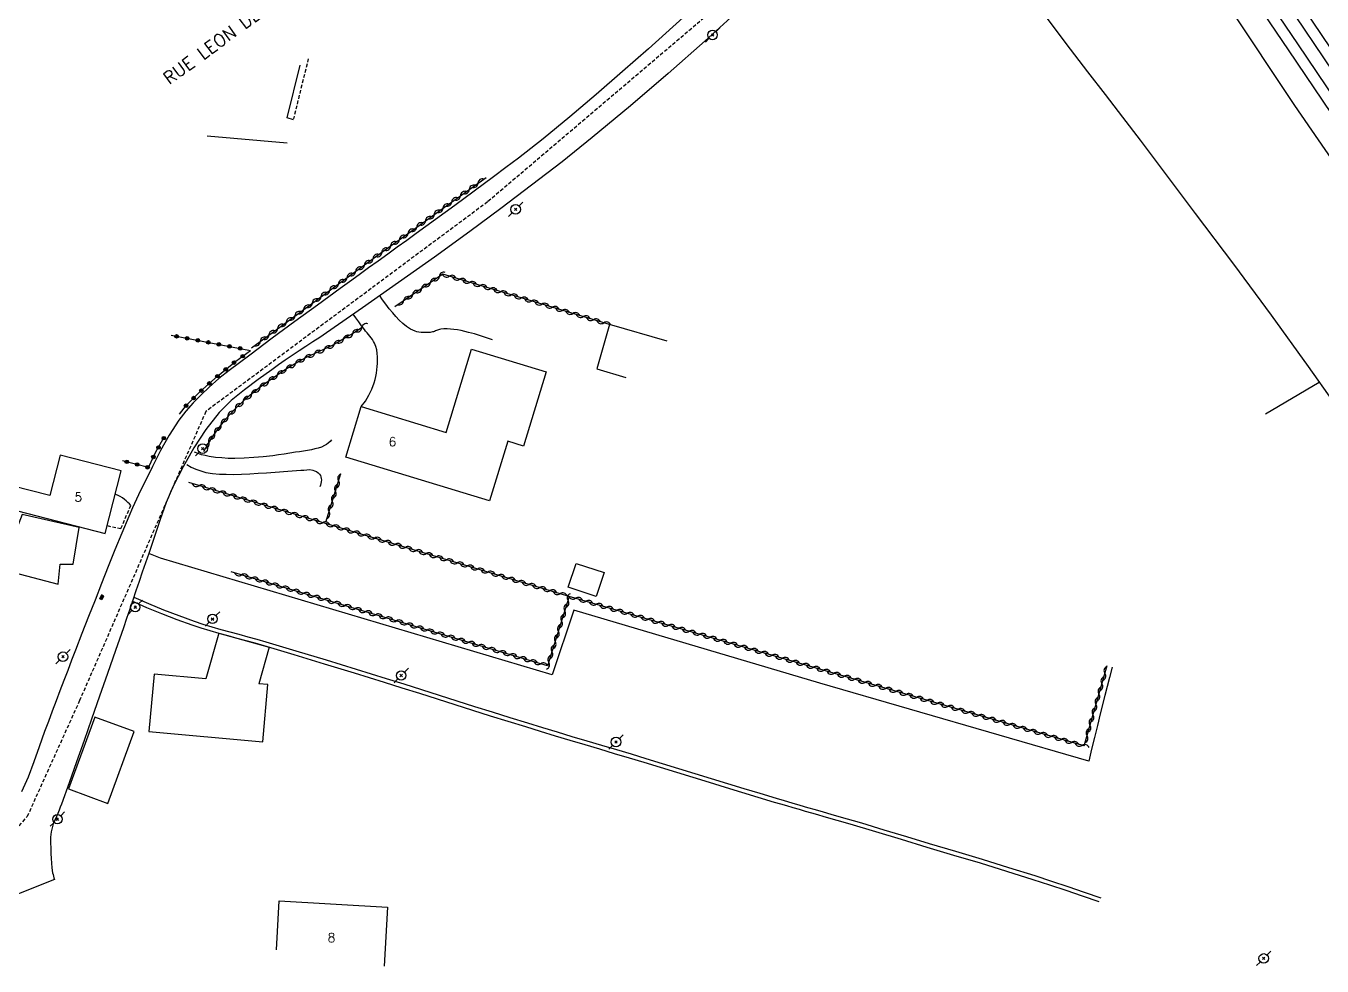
# Model space of a CAD drawing. Header units: millimetres. Extents: x 163000 to 164000, y 152000 to 153000.
# Drawn here: x 163182.2 to 163362.8, y 152650.1 to 152781.2 of the extents above; entities that cross this region are included whole.
import ezdxf
from ezdxf.enums import TextEntityAlignment as Align

# ---------------------------------------------------------------- set-up
doc = ezdxf.new("R2010")
doc.units = ezdxf.units.MM
doc.linetypes.add('DASHED', pattern=[0.75, 0.5, -0.25])
doc.layers.get('0').update_dxf_attribs({"linetype": 'CONTINUOUS'})
for name, color, linetype in [('W0001', 6, 'DASHED'), ('W0008', 7, 'CONTINUOUS'), ('W0017', 7, 'CONTINUOUS'), ('W0071', 7, 'CONTINUOUS'), ('W0101', 7, 'CONTINUOUS'), ('W0104', 1, 'CONTINUOUS'), ('W0112', 1, 'DASHED'), ('W0211', 2, 'CONTINUOUS'), ('W0214', 2, 'CONTINUOUS'), ('W0310', 3, 'CONTINUOUS'), ('W0323', 7, 'CONTINUOUS'), ('W0330', 7, 'CONTINUOUS'), ('W0401', 7, 'CONTINUOUS'), ('W0473', 7, 'CONTINUOUS'), ('W0700', 7, 'CONTINUOUS'), ('W0989', 7, 'CONTINUOUS'), ('W0991', 7, 'CONTINUOUS')]:
    doc.layers.add(name, color=color, linetype=linetype)
doc.styles.get("Standard").update_dxf_attribs({"font": 'romans.shx', "width": 0.85})

# ---------------------------------------------------------------- blocks, each defined once
blk = doc.blocks.new('T473')
for p, q in [((-0.166667, 0.166667), (0.166667, -0.166667)), ((-0.166667, -0.166667), (0.166667, 0.166667)), ((0.500001, 0.500001), (1.000002, 1.000002)), ((-1.000002, -1.000002), (-0.500001, -0.500001))]:
    blk.add_line(p, q)
blk.add_ellipse((0, 0), major_axis=(0.471405, 0.471405), ratio=1, start_param=5.4977871438, end_param=11.780972451)
blk = doc.blocks.new('T401')
for p, q in [((-0.3, 0.3), (0, 0.3)), ((-0.3, -0.25), (-0.3, 0.3)), ((-0.3, 0.15), (0, 0.15)), ((-0.3, 0), (0, 0)), ((0, 0.3), (0, -0.25)), ((-0.3, -0.15), (0, -0.15)), ((-0.3, -0.25), (-0.3, -0.3)), ((-0.3, -0.3), (0, -0.3)), ((0, -0.3), (0, -0.25))]:
    blk.add_line(p, q)
blk = doc.blocks.new('t323o')
at = {"color": 0, "linetype": 'Continuous'}
for radius in [0.25, 0.15]:
    blk.add_circle((0, 0), radius, dxfattribs=at)
blk = doc.blocks.new('t310o')
at = {"color": 0, "linetype": 'Continuous'}
for centre, start, end in [((-0.5, 0.38), 216.8699, 323.1304), ((0.5, -0.37), 36.8699, 143.1303)]:
    blk.add_arc(centre, 0.625, start, end, dxfattribs=at)

msp = doc.modelspace()

# ---------------------------------------------------------------- linework, layer by layer
at = {"layer": 'W0001'}
for points in [[(163300.84, 152810.37), (163288.11, 152791.98), (163246.54, 152756.63), (163207.28, 152727.41), (163189.7, 152687.14), (163182.41, 152671)], [(163172.57, 152659.38), (163182.41, 152671)]]:
    msp.add_lwpolyline(points, dxfattribs=at)
at = {"layer": 'W0008'}
for points in [[(163281.96, 152783.72), (163276.86, 152779.07), (163271.68, 152774.5), (163266.44, 152770), (163261.12, 152765.59), (163256.93, 152762.23), (163252.67, 152758.95), (163248.38, 152755.72), (163244.06, 152752.52), (163239.12, 152748.93), (163234.14, 152745.39), (163229.13, 152741.88), (163224.11, 152738.4), (163223.16, 152737.75), (163222.2, 152737.12), (163221.24, 152736.49), (163220.27, 152735.86), (163219.31, 152735.22), (163218.36, 152734.58), (163217.41, 152733.92), (163216.48, 152733.24), (163214.58, 152731.86), (163212.67, 152730.46), (163210.83, 152728.96), (163209.16, 152727.28), (163207.27, 152724.9), (163205.6, 152722.35), (163204.12, 152719.71), (163202.75, 152717.02), (163201.75, 152714.72), (163200.91, 152712.36), (163200.14, 152709.98), (163199.34, 152707.61), (163198.89, 152706.33), (163198.44, 152705.03), (163198, 152703.74), (163197.56, 152702.45), (163197.12, 152701.15), (163196.68, 152699.86), (163196.24, 152698.57), (163195.8, 152697.27), (163194.7, 152694.09), (163193.59, 152690.92), (163192.48, 152687.74), (163191.37, 152684.56), (163190.33, 152681.59), (163189.29, 152678.62), (163188.24, 152675.65), (163187.17, 152672.69), (163187.01, 152672.26), (163186.84, 152671.84), (163186.65, 152671.42), (163186.47, 152671)], [(163273.8, 152782.33), (163271.38, 152780.14), (163268.94, 152777.97), (163265.31, 152774.78), (163261.67, 152771.61), (163257.99, 152768.48), (163254.27, 152765.41), (163252.56, 152764.05), (163250.83, 152762.72), (163249.09, 152761.41), (163247.34, 152760.1), (163244.67, 152758.11), (163241.99, 152756.15), (163239.3, 152754.19), (163236.61, 152752.23), (163235.28, 152751.27), (163233.96, 152750.31), (163232.63, 152749.35), (163231.3, 152748.39), (163229.97, 152747.43), (163228.64, 152746.47), (163227.31, 152745.51), (163225.98, 152744.55), (163222.83, 152742.25), (163219.67, 152739.95), (163216.53, 152737.63), (163213.4, 152735.28), (163211.97, 152734.2), (163210.53, 152733.12), (163209.11, 152732.01), (163207.75, 152730.82), (163206.62, 152729.74), (163205.53, 152728.62), (163204.49, 152727.45), (163203.53, 152726.21), (163202.18, 152724.14), (163200.98, 152721.97), (163199.87, 152719.77), (163198.77, 152717.56), (163198.18, 152716.39), (163197.62, 152715.2), (163197.08, 152714), (163196.55, 152712.8), (163195.57, 152710.48), (163194.63, 152708.15), (163193.7, 152705.81), (163192.77, 152703.47), (163191.85, 152701.15), (163190.94, 152698.83), (163190.03, 152696.5), (163189.13, 152694.17), (163188.58, 152692.76), (163188.05, 152691.34), (163187.51, 152689.92), (163186.97, 152688.5), (163186.44, 152687.08), (163185.9, 152685.66), (163185.37, 152684.24), (163184.83, 152682.82), (163184.07, 152680.71), (163183.34, 152678.59), (163182.55, 152676.48), (163181.63, 152674.43)], [(163186.47, 152671), (163186.25, 152670.47), (163186.04, 152669.94), (163185.87, 152669.39), (163185.74, 152668.83), (163185.65, 152668.08), (163185.65, 152667.32), (163185.68, 152666.56), (163185.72, 152665.81), (163185.75, 152665.14), (163185.79, 152664.48), (163185.85, 152663.81), (163185.95, 152663.15), (163186, 152662.91), (163186.06, 152662.68), (163186.13, 152662.45), (163186.21, 152662.22)], [(163186.21, 152662.22), (163176.37, 152658.31)]]:
    msp.add_lwpolyline(points, dxfattribs=at)
at = {"layer": 'W0017'}
for points in [[(163247.21, 152737.39), (163246.39, 152737.69), (163245.56, 152737.97), (163244.72, 152738.22), (163243.88, 152738.45), (163243.37, 152738.58), (163242.86, 152738.7), (163242.34, 152738.8), (163241.82, 152738.87), (163241.37, 152738.91), (163240.91, 152738.94), (163240.45, 152738.94), (163240, 152738.9), (163239.85, 152738.86), (163239.7, 152738.82), (163239.56, 152738.77), (163239.42, 152738.71), (163239.28, 152738.65), (163239.14, 152738.59), (163239, 152738.54), (163238.85, 152738.51), (163238.53, 152738.45), (163238.2, 152738.43), (163237.88, 152738.42), (163237.55, 152738.43), (163237.27, 152738.45), (163236.98, 152738.48), (163236.7, 152738.53), (163236.43, 152738.61), (163236.11, 152738.74), (163235.8, 152738.89), (163235.51, 152739.07), (163235.23, 152739.26), (163234.71, 152739.69), (163234.23, 152740.16), (163233.77, 152740.66), (163233.33, 152741.16), (163232.84, 152741.75), (163232.37, 152742.36), (163231.92, 152742.99), (163231.5, 152743.63)], [(163228.94, 152728.1), (163229.51, 152728.87), (163230, 152729.68), (163230.42, 152730.53), (163230.75, 152731.42), (163230.88, 152731.86), (163230.99, 152732.31), (163231.07, 152732.76), (163231.13, 152733.21), (163231.17, 152733.67), (163231.2, 152734.13), (163231.2, 152734.58), (163231.19, 152735.04), (163231.16, 152735.52), (163231.09, 152736), (163230.97, 152736.46), (163230.8, 152736.92), (163230.66, 152737.19), (163230.5, 152737.45), (163230.33, 152737.69), (163230.13, 152737.93), (163229.94, 152738.15), (163229.74, 152738.38), (163229.55, 152738.61), (163229.37, 152738.84), (163228.97, 152739.38), (163228.58, 152739.92), (163228.18, 152740.46), (163227.79, 152741)], [(163224.81, 152723.45), (163224.59, 152723.22), (163224.35, 152723.02), (163224.1, 152722.83), (163223.82, 152722.67), (163223.39, 152722.47), (163222.94, 152722.32), (163222.48, 152722.21), (163222.03, 152722.1), (163221.47, 152721.98), (163220.91, 152721.89), (163220.35, 152721.81), (163219.79, 152721.73), (163218.99, 152721.61), (163218.2, 152721.48), (163217.4, 152721.36), (163216.61, 152721.26), (163215.29, 152721.12), (163213.97, 152720.99), (163212.65, 152720.9), (163211.32, 152720.87), (163210.42, 152720.89), (163209.52, 152720.94), (163208.62, 152721.02), (163207.73, 152721.16), (163207.21, 152721.27), (163206.7, 152721.4), (163206.2, 152721.56), (163205.7, 152721.74)], [(163204.63, 152720.03), (163205.26, 152719.68), (163205.91, 152719.38), (163206.59, 152719.14), (163207.28, 152718.94), (163208.23, 152718.78), (163209.18, 152718.7), (163210.14, 152718.67), (163211.09, 152718.66), (163212.25, 152718.67), (163213.41, 152718.73), (163214.56, 152718.82), (163215.72, 152718.89), (163216.32, 152718.93), (163216.93, 152718.98), (163217.53, 152719.02), (163218.13, 152719.07), (163218.73, 152719.12), (163219.33, 152719.16), (163219.94, 152719.2), (163220.54, 152719.23), (163220.94, 152719.26), (163221.35, 152719.31), (163221.77, 152719.32), (163222.18, 152719.26), (163222.44, 152719.17), (163222.69, 152719.05), (163222.92, 152718.89), (163223.12, 152718.68), (163223.24, 152718.5), (163223.31, 152718.3), (163223.36, 152718.09), (163223.38, 152717.88), (163223.37, 152717.63), (163223.33, 152717.39), (163223.25, 152717.16), (163223.15, 152716.94)], [(163196.84, 152714.31), (163196.64, 152714.54), (163196.42, 152714.76), (163196.19, 152714.97), (163195.95, 152715.17), (163195.67, 152715.37), (163195.37, 152715.56), (163195.07, 152715.72), (163194.75, 152715.87)]]:
    msp.add_lwpolyline(points, dxfattribs=at)
at = {"layer": 'W0071'}
for points in [[(163197.26, 152701.55), (163199.32, 152700.64), (163201.41, 152699.78), (163203.52, 152698.97), (163205.64, 152698.21), (163206.88, 152697.8), (163208.12, 152697.42), (163209.37, 152697.06), (163210.63, 152696.71), (163211.88, 152696.37), (163213.14, 152696.03), (163214.39, 152695.68), (163215.64, 152695.32), (163219.84, 152694.06), (163224.04, 152692.79), (163228.23, 152691.51), (163232.42, 152690.22), (163234.88, 152689.45), (163237.34, 152688.67), (163239.8, 152687.89), (163242.26, 152687.11), (163244.72, 152686.33), (163247.18, 152685.55), (163249.64, 152684.78), (163252.11, 152684.02), (163254.17, 152683.39), (163256.23, 152682.77), (163258.29, 152682.15), (163260.35, 152681.53), (163262.41, 152680.92), (163264.47, 152680.31), (163266.54, 152679.69), (163268.6, 152679.07), (163270.87, 152678.38), (163273.14, 152677.68), (163275.4, 152676.99), (163277.67, 152676.29), (163279.94, 152675.59), (163282.21, 152674.9), (163284.48, 152674.21), (163286.75, 152673.52), (163287.84, 152673.2), (163288.93, 152672.88), (163290.01, 152672.56), (163291.1, 152672.25), (163292.19, 152671.94), (163293.28, 152671.63), (163294.37, 152671.31), (163295.46, 152671)], [(163196.97, 152701.03), (163199.04, 152700.12), (163201.12, 152699.26), (163203.23, 152698.45), (163205.36, 152697.69), (163206.59, 152697.28), (163207.84, 152696.9), (163209.09, 152696.54), (163210.34, 152696.19), (163211.6, 152695.85), (163212.85, 152695.51), (163214.11, 152695.16), (163215.36, 152694.8), (163219.56, 152693.54), (163223.75, 152692.27), (163227.94, 152690.99), (163232.13, 152689.69), (163234.6, 152688.93), (163237.06, 152688.15), (163239.52, 152687.37), (163241.98, 152686.59), (163244.43, 152685.81), (163246.9, 152685.03), (163249.36, 152684.26), (163251.82, 152683.5), (163253.88, 152682.87), (163255.94, 152682.24), (163258, 152681.63), (163260.06, 152681.01), (163262.13, 152680.4), (163264.19, 152679.78), (163266.25, 152679.17), (163268.31, 152678.55), (163270.58, 152677.86), (163272.85, 152677.16), (163275.12, 152676.47), (163277.39, 152675.77), (163279.65, 152675.07), (163281.92, 152674.38), (163284.19, 152673.68), (163286.46, 152673), (163287.33, 152672.74), (163288.19, 152672.49), (163289.05, 152672.24), (163289.92, 152671.99), (163290.78, 152671.74), (163291.65, 152671.5), (163292.51, 152671.25), (163293.38, 152671)], [(163293.38, 152671), (163296.98, 152669.95), (163300.57, 152668.88), (163304.16, 152667.8), (163307.74, 152666.72), (163311.44, 152665.61), (163315.13, 152664.5), (163318.81, 152663.37), (163322.49, 152662.22), (163324.79, 152661.47), (163327.08, 152660.71), (163329.37, 152659.93), (163331.66, 152659.14)], [(163295.46, 152671), (163298.61, 152670.08), (163301.75, 152669.14), (163304.89, 152668.19), (163308.03, 152667.24), (163311.72, 152666.13), (163315.41, 152665.02), (163319.1, 152663.89), (163322.77, 152662.74), (163325.07, 152661.99), (163327.37, 152661.23), (163329.66, 152660.45), (163331.94, 152659.66)]]:
    msp.add_lwpolyline(points, dxfattribs=at)
at = {"layer": 'W0101'}
for points in [[(163254.69, 152732.94), (163251.53, 152722.61), (163249.35, 152723.27), (163246.81, 152714.95), (163226.79, 152721.07), (163228.94, 152728.1), (163240.75, 152724.49), (163244.31, 152736.12), (163254.69, 152732.94)], [(163195.48, 152719.16), (163187, 152721.33), (163185.56, 152715.7), (163177.66, 152717.72), (163176.87, 152714.63), (163193.26, 152710.44)], [(163181.72, 152713.06), (163178.8, 152705.43), (163186.71, 152703.35), (163186.99, 152706.13), (163188.8, 152706.13), (163189.63, 152711.26), (163181.72, 152713.06)]]:
    msp.add_lwpolyline(points, close=True, dxfattribs=at)
for points in [[(163209.11, 152696.54), (163207.31, 152690.15)], [(163209.11, 152696.54), (163216.12, 152694.57)], [(163216.12, 152694.57), (163214.69, 152689.48)], [(163200.09, 152690.8), (163199.37, 152682.83)], [(163207.31, 152690.15), (163200.09, 152690.8)], [(163199.37, 152682.83), (163215.21, 152681.4), (163215.93, 152689.37), (163214.69, 152689.48)], [(163217.13, 152652.42), (163217.52, 152659.22)], [(163217.52, 152659.22), (163232.6, 152658.36), (163232.13, 152650.13)]]:
    msp.add_lwpolyline(points, dxfattribs=at)
at = {"layer": 'W0104'}
for points in [[(163219.5, 152768.07), (163218.64, 152768.33), (163220.41, 152775.7)], [(163207.48, 152765.83), (163218.61, 152764.84)], [(163271.54, 152737.21), (163263.54, 152739.53), (163261.75, 152733.35)], [(163261.75, 152733.35), (163265.8, 152732.17)]]:
    msp.add_lwpolyline(points, dxfattribs=at)
for points in [[(163258.88, 152706.26), (163262.76, 152704.96), (163261.64, 152701.62), (163257.76, 152702.93), (163258.88, 152706.26)], [(163191.84, 152684.84), (163188.17, 152674.82), (163193.64, 152672.81), (163197.32, 152682.84), (163191.84, 152684.84)]]:
    msp.add_lwpolyline(points, close=True, dxfattribs=at)
at = {"layer": 'W0112'}
for points in [[(163221.56, 152776.58), (163219.5, 152768.22)], [(163193.53, 152711.51), (163195.46, 152711.13), (163196.84, 152714.31)]]:
    msp.add_lwpolyline(points, dxfattribs=at)
at = {"layer": 'W0211'}
msp.add_lwpolyline([(163307.69, 152807.74), (163310.78, 152802.61), (163313.96, 152797.55), (163317.24, 152792.55), (163320.61, 152787.6), (163322.92, 152784.34), (163325.29, 152781.12), (163327.69, 152777.92), (163330.12, 152774.74), (163332.56, 152771.58), (163335, 152768.42), (163337.43, 152765.24), (163339.83, 152762.05), (163345.12, 152754.99), (163350.42, 152747.93), (163355.67, 152740.84), (163360.85, 152733.69), (163364.31, 152728.77)], dxfattribs=at)
at = {"layer": 'W0214'}
msp.add_lwpolyline([(163426.41, 152671), (163411.18, 152692.69), (163389.58, 152725.66), (163358.98, 152770.07), (163331.19, 152811.93), (163324.95, 152821.85)], dxfattribs=at)
at = {"layer": 'W0310'}
for points in [[(163213.66, 152736.29), (163218.27, 152739.7), (163222.88, 152743.09), (163227.5, 152746.47), (163232.13, 152749.84), (163236.16, 152752.75), (163240.19, 152755.65), (163244.23, 152758.54), (163246.33, 152760.04)], [(163263.54, 152739.53), (163240.28, 152746.55), (163233.62, 152742.02)], [(163229.11, 152739.16), (163228.08, 152738.49), (163227.03, 152737.85), (163225.97, 152737.23), (163224.89, 152736.63), (163224.3, 152736.32), (163223.7, 152736.04), (163223.09, 152735.76), (163222.48, 152735.49), (163221.88, 152735.22), (163221.27, 152734.94), (163220.68, 152734.64), (163220.1, 152734.31), (163218.38, 152733.25), (163216.7, 152732.13), (163215.06, 152730.94), (163213.48, 152729.68), (163212.51, 152728.84), (163211.56, 152727.96), (163210.66, 152727.05), (163209.81, 152726.08), (163209.01, 152725.07), (163208.27, 152724.02), (163207.58, 152722.93), (163206.94, 152721.81)], [(163224, 152712.02), (163226.11, 152718.79)], [(163257.92, 152701.65), (163204.91, 152717.51)], [(163329.62, 152680.81), (163257.92, 152701.65), (163254.9, 152691.99), (163210.83, 152705.09)], [(163329.62, 152680.81), (163332.85, 152692.02)]]:
    msp.add_lwpolyline(points, dxfattribs=at)
at = {"layer": 'W0323'}
for points in [[(163202.45, 152738.04), (163213.53, 152735.93)], [(163203.61, 152727.05), (163204.6, 152728.3), (163206.45, 152730.14), (163208.9, 152732.33), (163211.48, 152734.44), (163213.53, 152735.93)], [(163199.34, 152719.73), (163200.33, 152721.78), (163201.5, 152723.82)], [(163199.29, 152719.62), (163195.68, 152720.56)]]:
    msp.add_lwpolyline(points, dxfattribs=at)
at = {"layer": 'W0330'}
for points in [[(163362.38, 152731.47), (163354.91, 152727.04)], [(163200.95, 152706.99), (163199.34, 152707.61)], [(163330.27, 152678.7), (163292.82, 152689.56), (163258.54, 152699.72), (163255.52, 152690.74), (163200.95, 152706.99)], [(163333.56, 152691.81), (163333.17, 152690.34), (163332.53, 152687.82), (163331.89, 152685.29), (163331.48, 152683.65), (163331.07, 152682), (163330.67, 152680.35), (163330.27, 152678.7)]]:
    msp.add_lwpolyline(points, dxfattribs=at)
at = {"layer": 'W0700'}
for points in [[(163331.47, 152826.18), (163336.84, 152818.03), (163360.33, 152783.41), (163384.01, 152748.3), (163406.12, 152715.69), (163429.07, 152681.78), (163436.36, 152671)], [(163434.55, 152671), (163427.83, 152680.94), (163404.88, 152714.85), (163382.77, 152747.46), (163359.09, 152782.57), (163335.59, 152817.19), (163330.22, 152825.35)], [(163430.27, 152671), (163426.47, 152676.64), (163391.52, 152728.29), (163358.1, 152777.83), (163332.57, 152815.49), (163327.34, 152823.28)], [(163328.58, 152824.12), (163333.82, 152816.33), (163359.34, 152778.67), (163392.76, 152729.13), (163427.71, 152677.48), (163432.08, 152671)]]:
    msp.add_lwpolyline(points, dxfattribs=at)

# ---------------------------------------------------------------- block references
at = {"layer": 'W0310'}
for p, rotation in [((163245.2, 152759.23), 35.44780693212358), ((163242.76, 152757.49), 35.59499462661417), ((163243.98, 152758.36), 35.59499462661417), ((163240.32, 152755.75), 35.59499462661417), ((163241.54, 152756.62), 35.59499462661417), ((163236.67, 152753.12), 35.74218264255942), ((163237.89, 152753.99), 35.74218264255942), ((163239.1, 152754.87), 35.74218264255942), ((163234.24, 152751.36), 35.88937097820106), ((163235.45, 152752.24), 35.88937097820106), ((163231.81, 152749.6), 36.03655971958802), ((163233.02, 152750.48), 35.88937097820106), ((163229.38, 152747.83), 36.03655971958802), ((163230.59, 152748.72), 36.03655971958802), ((163226.96, 152746.07), 36.18374869262369), ((163228.17, 152746.95), 36.03655971958802), ((163239.82, 152746.24), 214.2034561393471), ((163241.18, 152746.28), 163.2018297180821), ((163224.53, 152744.3), 36.18374869262369), ((163225.75, 152745.18), 36.18374869262369), ((163237.34, 152744.55), 214.2034561393471), ((163238.58, 152745.39), 214.2034561393471), ((163242.62, 152745.85), 163.2018297180821), ((163244.05, 152745.42), 163.2018297180821), ((163245.49, 152744.98), 163.2018297180821), ((163246.93, 152744.55), 163.2018297180821), ((163222.11, 152742.52), 36.3309375615198), ((163223.32, 152743.41), 36.18374869262369), ((163234.86, 152742.87), 214.2034561393471), ((163236.1, 152743.71), 214.2034561393471), ((163248.36, 152744.12), 163.2018297180821), ((163249.8, 152743.68), 163.2018297180821), ((163251.23, 152743.25), 163.2018297180821), ((163252.67, 152742.82), 163.2018297180821), ((163219.7, 152740.75), 36.3309375615198), ((163220.91, 152741.64), 36.3309375615198), ((163254.11, 152742.38), 163.2018297180821), ((163255.54, 152741.95), 163.2018297180821), ((163256.98, 152741.51), 163.2018297180821), ((163258.41, 152741.08), 163.2018297180821), ((163217.28, 152738.97), 36.47812632577491), ((163218.49, 152739.86), 36.3309375615198), ((163229, 152739.09), 212.8238119226618), ((163259.85, 152740.65), 163.2018297180821), ((163261.29, 152740.21), 163.2018297180821), ((163262.72, 152739.78), 163.2018297180821), ((163214.87, 152737.18), 36.47812632577491), ((163216.08, 152738.08), 36.47812632577491), ((163226.45, 152737.51), 210.2743567863185), ((163227.74, 152738.28), 211.5490818199256), ((163222.44, 152735.47), 204.1648348375062), ((163223.81, 152736.09), 205.544355195387), ((163225.14, 152736.77), 208.9996368178239), ((163218.49, 152733.33), 211.5559178722254), ((163219.77, 152734.11), 211.5559178722254), ((163221.08, 152734.84), 206.8340591250274), ((163216.02, 152731.63), 216.1671066716857), ((163217.24, 152732.5), 213.8457145598971), ((163213.64, 152729.8), 218.5200900902638), ((163214.81, 152730.74), 218.5200900902638), ((163211.4, 152727.8), 225.4535418182991), ((163212.5, 152728.83), 222.812123276553), ((163210.37, 152726.72), 228.5934216774316), ((163208.51, 152724.37), 234.6783579250593), ((163209.41, 152725.57), 231.737094175471), ((163207.69, 152723.11), 237.6196217960759), ((163225.79, 152717.74), 72.69617438808396), ((163206.35, 152717.08), 163.3395091728219), ((163207.79, 152716.65), 163.3395091728219), ((163209.22, 152716.22), 163.3395091728219), ((163210.66, 152715.79), 163.3395091728219), ((163225.34, 152716.31), 72.69617438808396), ((163212.1, 152715.36), 163.3395091728219), ((163213.53, 152714.93), 163.3395091728219), ((163214.97, 152714.5), 163.3395091728219), ((163216.41, 152714.07), 163.3395091728219), ((163217.85, 152713.64), 163.3395091728219), ((163224.45, 152713.45), 72.69617438808396), ((163224.9, 152714.88), 72.69617438808396), ((163219.28, 152713.21), 163.3395091728219), ((163220.72, 152712.78), 163.3395091728219), ((163222.16, 152712.35), 163.3395091728219), ((163223.59, 152711.92), 163.3395091728219), ((163225.03, 152711.49), 163.3395091728219), ((163226.47, 152711.06), 163.3395091728219), ((163227.91, 152710.63), 163.3395091728219), ((163229.34, 152710.2), 163.3395091728219), ((163230.78, 152709.77), 163.3395091728219), ((163232.22, 152709.34), 163.3395091728219), ((163233.65, 152708.91), 163.3395091728219), ((163235.09, 152708.48), 163.3395091728219), ((163236.53, 152708.05), 163.3395091728219), ((163237.96, 152707.62), 163.3395091728219), ((163239.4, 152707.19), 163.3395091728219), ((163240.84, 152706.76), 163.3395091728219), ((163212.26, 152704.66), 163.4437695634417), ((163242.28, 152706.33), 163.3395091728219), ((163243.71, 152705.9), 163.3395091728219), ((163245.15, 152705.47), 163.3395091728219), ((163246.59, 152705.04), 163.3395091728219), ((163248.02, 152704.61), 163.3395091728219), ((163213.7, 152704.23), 163.4437695634417), ((163215.14, 152703.81), 163.4437695634417), ((163216.58, 152703.38), 163.4437695634417), ((163218.01, 152702.95), 163.4437695634417), ((163249.46, 152704.18), 163.3395091728219), ((163250.9, 152703.75), 163.3395091728219), ((163252.33, 152703.32), 163.3395091728219), ((163253.77, 152702.89), 163.3395091728219), ((163219.45, 152702.52), 163.4437695634417), ((163220.89, 152702.1), 163.4437695634417), ((163222.33, 152701.67), 163.4437695634417), ((163223.77, 152701.24), 163.4437695634417), ((163255.21, 152702.46), 163.3395091728219), ((163256.65, 152702.03), 163.3395091728219), ((163257.74, 152701.08), 252.6371817777414), ((163258.78, 152701.4), 163.7965536623099), ((163225.2, 152700.81), 163.4437695634417), ((163226.64, 152700.39), 163.4437695634417), ((163228.08, 152699.96), 163.4437695634417), ((163229.52, 152699.53), 163.4437695634417), ((163257.29, 152699.64), 252.6371817777414), ((163260.22, 152700.98), 163.7965536623099), ((163261.66, 152700.56), 163.7965536623099), ((163263.1, 152700.14), 163.7965536623099), ((163264.54, 152699.72), 163.7965536623099), ((163265.98, 152699.31), 163.7965536623099), ((163230.95, 152699.1), 163.4437695634417), ((163232.39, 152698.68), 163.4437695634417), ((163233.83, 152698.25), 163.4437695634417), ((163235.27, 152697.82), 163.4437695634417), ((163236.71, 152697.39), 163.4437695634417), ((163256.84, 152698.21), 252.6371817777414), ((163267.42, 152698.89), 163.7965536623099), ((163268.86, 152698.47), 163.7965536623099), ((163270.3, 152698.05), 163.7965536623099), ((163271.74, 152697.63), 163.7965536623099), ((163238.14, 152696.97), 163.4437695634417), ((163239.58, 152696.54), 163.4437695634417), ((163241.02, 152696.11), 163.4437695634417), ((163242.46, 152695.68), 163.4437695634417), ((163255.95, 152695.35), 252.6371817777414), ((163256.39, 152696.78), 252.6371817777414), ((163273.18, 152697.21), 163.7965536623099), ((163274.62, 152696.79), 163.7965536623099), ((163276.07, 152696.38), 163.7965536623099), ((163277.51, 152695.96), 163.7965536623099), ((163243.89, 152695.26), 163.4437695634417), ((163245.33, 152694.83), 163.4437695634417), ((163246.77, 152694.4), 163.4437695634417), ((163248.21, 152693.97), 163.4437695634417), ((163255.5, 152693.92), 252.6371817777414), ((163278.95, 152695.54), 163.7965536623099), ((163280.39, 152695.12), 163.7965536623099), ((163281.83, 152694.7), 163.7965536623099), ((163283.27, 152694.28), 163.7965536623099), ((163284.71, 152693.86), 163.7965536623099), ((163249.65, 152693.55), 163.4437695634417), ((163251.08, 152693.12), 163.4437695634417), ((163252.52, 152692.69), 163.4437695634417), ((163253.96, 152692.27), 163.4437695634417), ((163255.05, 152692.49), 252.6371817777414), ((163286.15, 152693.45), 163.7965536623099), ((163287.59, 152693.03), 163.7965536623099), ((163289.03, 152692.61), 163.7965536623099), ((163290.47, 152692.19), 163.7965536623099), ((163291.91, 152691.77), 163.7965536623099), ((163293.35, 152691.35), 163.7965536623099), ((163294.79, 152690.93), 163.7965536623099), ((163296.23, 152690.52), 163.7965536623099), ((163332.53, 152690.9), 73.93889685255927), ((163297.67, 152690.1), 163.7965536623099), ((163299.11, 152689.68), 163.7965536623099), ((163300.55, 152689.26), 163.7965536623099), ((163301.99, 152688.84), 163.7965536623099), ((163303.43, 152688.42), 163.7965536623099), ((163331.7, 152688.02), 73.93889685255927), ((163332.11, 152689.46), 73.93889685255927), ((163304.87, 152688), 163.7965536623099), ((163306.31, 152687.59), 163.7965536623099), ((163307.75, 152687.17), 163.7965536623099), ((163309.19, 152686.75), 163.7965536623099), ((163331.28, 152686.58), 73.93889685255927), ((163310.64, 152686.33), 163.7965536623099), ((163312.08, 152685.91), 163.7965536623099), ((163313.52, 152685.49), 163.7965536623099), ((163314.96, 152685.07), 163.7965536623099), ((163330.87, 152685.14), 73.93889685255927), ((163316.4, 152684.66), 163.7965536623099), ((163317.84, 152684.24), 163.7965536623099), ((163319.28, 152683.82), 163.7965536623099), ((163320.72, 152683.4), 163.7965536623099), ((163322.16, 152682.98), 163.7965536623099), ((163330.45, 152683.7), 73.93889685255927), ((163323.6, 152682.56), 163.7965536623099), ((163325.04, 152682.14), 163.7965536623099), ((163326.48, 152681.73), 163.7965536623099), ((163327.92, 152681.31), 163.7965536623099), ((163330.04, 152682.25), 73.93889685255927), ((163329.36, 152680.89), 163.7965536623099)]:
    msp.add_blockref('t310o', p, dxfattribs=dict(at, rotation=rotation))
at = {"layer": 'W0323'}
for p, rotation in [((163203.22, 152737.89), 349.2329676750418), ((163204.69, 152737.61), 349.2329676750418), ((163206.17, 152737.33), 349.2329676750418), ((163207.64, 152737.05), 349.2329676750418), ((163209.11, 152736.77), 349.2329676750418), ((163210.59, 152736.49), 349.2329676750418), ((163212.06, 152736.21), 349.2329676750418), ((163211.22, 152734.24), 39.28940202136335), ((163212.43, 152735.13), 35.81117667435488), ((163208.9, 152732.34), 39.28940202136335), ((163210.06, 152733.29), 39.28940202136335), ((163206.67, 152730.34), 41.78452016065698), ((163207.78, 152731.34), 41.78452016065698), ((163205.59, 152729.29), 45.00000000117911), ((163204.54, 152728.22), 51.6325087422744), ((163201.44, 152723.7), 60.01836551418055), ((163199.99, 152721.08), 64.31186114528862), ((163200.69, 152722.4), 60.01836551418055), ((163196.27, 152720.41), 165.3521703038006), ((163197.72, 152720.03), 165.3521703038006), ((163199.17, 152719.65), 165.3521703038006)]:
    msp.add_blockref('t323o', p, dxfattribs=dict(at, rotation=rotation))
at = {"layer": 'W0401', "rotation": 158.3806840794986}
msp.add_blockref('T401', (163192.64, 152701.57), dxfattribs=at)
at = {"layer": 'W0473'}
for p in [(163277.87, 152779.89), (163250.44, 152755.59), (163206.84, 152722.25), (163197.45, 152700.15), (163208.22, 152698.52), (163187.38, 152693.24), (163234.5, 152690.63), (163264.43, 152681.36), (163186.62, 152670.61), (163354.65, 152651.2)]:
    msp.add_blockref('T473', p, dxfattribs=at)

# ---------------------------------------------------------------- texts
at = {"layer": 'W0989'}
msp.add_text('RUE LEON DEKAISE', height=1.75, rotation=36.2709, dxfattribs=at).set_placement((163202.17, 152772.9))
at = {"layer": 'W0991'}
for s, p in [('6', (163233.28, 152723.2)), ('5', (163189.53, 152715.49)), ('8', (163224.79, 152654.1))]:
    msp.add_text(s, height=1.25, dxfattribs=at).set_placement(p, align=Align.MIDDLE_CENTER)

doc.saveas('drawing.dxf')
